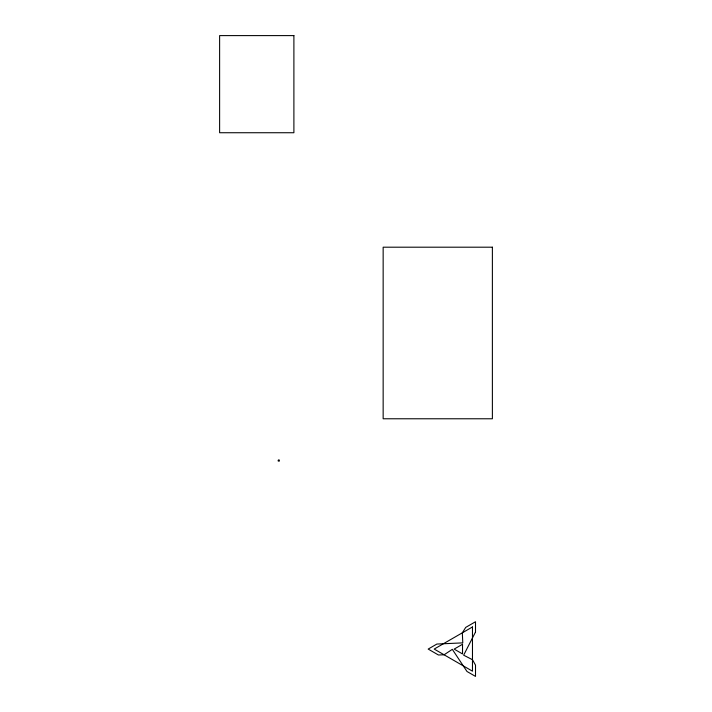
<?xml version="1.0" encoding="UTF-8"?>
<svg xmlns="http://www.w3.org/2000/svg" width="712" height="712" viewBox="0 0 712 712"><rect width="100%" height="100%" fill="white"/><g stroke="black" fill="none" stroke-linecap="round" stroke-linejoin="round"><path stroke-width="1.07" d="M475.509 632.025L463.646 655.191L472.474 659.712L475.509 665.124L475.509 676.4L466.992 671.478L452.316 649.344L444.101 654.791L438.414 654.987L428.179 649.077L436.874 644.048L462.782 642.874L462.328 632.817L465.719 627.397L475.509 621.745L475.509 632.025M472.474 626.961L434.187 649.068L472.474 671.176L472.474 626.961M462.524 644.271L454.149 649.104L462.524 653.936L462.524 644.271M278.294 460.183L278.25 461.1L279.344 461.1L279.344 460.014L278.294 460.183M293.896 35.6L219.616 35.6L219.616 132.735L293.896 132.735L293.896 35.6M492.384 247.197L383.154 247.197L383.154 418.772L492.384 418.772L492.384 247.197"/></g></svg>
